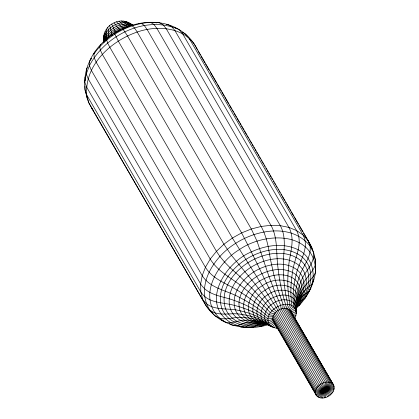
<?xml version="1.0" encoding="UTF-8"?>
<svg xmlns="http://www.w3.org/2000/svg" width="419" height="419" viewBox="0 0 419 419"><rect width="100%" height="100%" fill="white"/><g stroke="black" fill="none" stroke-linecap="round" stroke-linejoin="round"><path stroke-width="0.63" d="M86.806 95.92L86.775 97.192L88.608 102.404L92.149 109.034L206.242 306.001C219.614 325.977 246.597 331.743 268.605 324.557M313.936 279.122C311.149 290.351 304.409 300.753 295.934 308.646M85.088 86.319L84.926 89.902L87.356 98.282M90.682 59.964L91.368 58.178C87.016 65.327 84.868 73.702 84.758 82.051C83.742 89.231 87.272 95.542 88.608 102.404L206.242 306.001L214.879 315.753L219.745 318.288L225.789 322.462L231.131 322.881L237.688 325.589L245.063 327.108L253.039 327.391L258.355 324.296L264.651 322.887M182.223 32.305L185.47 33.997L189.011 38.113L303.11 235.075C310.133 248.807 298.569 261.66 296.107 274.922C293.457 285.287 292.321 296.118 293.593 306.776L289.77 309.966L333.309 384.6L316.319 395.484L315.413 393.142L315.387 391.812L272.696 318.115L273.036 320.682L316.319 395.484C322.667 402.649 337.73 393.441 333.309 384.6L290.618 310.908C284.936 304.833 273.659 310.547 272.696 318.115L267.982 319C257.968 310.746 246.283 304.723 234.095 300.392C222.479 296.076 207.892 295.605 200.654 283.967L86.555 87L84.758 82.051L86.283 73.885L89.446 65.647L89.462 61.509C106.269 22.579 167.396 5.562 194.102 43.749L308.195 240.716C313.045 248.807 316.156 258.183 315.586 267.699C316.115 276.341 312.097 283.841 308.976 291.572C303.738 294.321 299.444 298.684 296.762 303.958M103.661 42.476C102.854 28.366 120.96 17.629 132.933 25.098M295.976 311.422C296.437 304.068 298.166 296.704 302.068 290.362C305.32 283.511 312.616 279.703 315.334 272.675L315.418 259.848L314.02 255.894M324.149 397.861L325.474 382.222L282.788 308.525L283.118 304.618L278.247 290.519L273.984 275.335L270.449 259.481L268.16 246.341L266.264 238.799L263.891 232.011L261.194 226.443L147.1 29.477L144.267 25.507L141.496 23.412L138.972 23.323M103.771 42.298C103.577 33.635 105.436 26.643 114.062 22.846C120.122 19.609 127.601 20.73 132.65 25.329L127.816 22.27M296.034 308.845C302.523 290.288 279.798 285.59 267.992 294.641C255.48 301.334 250.908 321.399 268.527 324.699C256.92 319.053 243.287 319.006 231.131 322.881C199.03 303.607 225.668 262.184 251.442 251.856C265.939 245.12 283.647 242.439 298.401 249.892C310.793 256.166 315.874 271.533 311.726 284.422C304.461 289.414 298.946 296.799 296.432 305.268M105.159 40.905C107.364 37.542 106.667 33.174 106.217 29.393M103.891 39.051L103.938 41.292L103.823 35.615L104.211 33.536M103.755 41.947C106.002 29.566 120.882 20.95 132.755 25.061M296.039 308.934C296.474 300.989 298.15 293.007 301.973 285.91C305.173 278.185 312.49 273.094 315.177 265.222C308.813 230.047 262.142 233.498 239.38 249.609C217.471 262.582 196.825 296.788 219.745 318.288C226.721 320.079 233.624 317.005 240.7 317.508C246.131 317.544 251.557 318.21 256.8 319.65C264.698 320.703 270.197 328.019 278.106 328.339M295.07 317.864C297.254 313.642 295.652 308.813 296.374 304.309C296.008 301.916 294.845 299.721 293.054 298.087C287.565 293.635 279.641 294.573 273.623 297.401C261.168 301.785 253.935 322.022 270.873 325.903M315.35 268.956L315.586 267.699M104.446 41.497L105.164 37.202L105.017 31.441M322.525 398.05L327.103 382.034L284.412 308.342L285.559 304.335C281.442 291.268 278.944 277.734 277.577 264.117C276.179 251.081 277.593 237.201 270.957 225.312L156.863 28.351L153.867 24.402L150.604 22.354C128.266 23.705 106.955 35.709 93.935 53.868L94.16 57.597L96.124 62.122L210.223 259.089C218.247 272.287 232.875 278.63 244.272 288.319C253.6 295.767 262.42 303.869 270.375 312.778L274.288 313.967L316.979 387.664L332.649 392.42M107.144 38.511L106.704 40.009L107.615 43L109.809 47.274L223.908 244.235L231.471 255.401L255.286 284.255L273.796 309.065L276.571 311.495L319.262 385.192L330.366 394.897M103.907 42.314C107.987 31.027 120.866 23.469 132.703 25.365M296.537 305.09C307.949 281.196 278.09 273.686 262.399 285.69C245.178 295.076 241.145 322.227 265.924 323.426C259.445 321.782 252.626 321.284 246.079 322.855C240.574 324.206 234.525 327.847 229.319 323.547M295.955 307.588C305.624 286.423 279.138 279.326 265.222 290.194C250.363 297.946 246.267 322.101 267.39 323.939M276.351 328.276L276.901 327.139M320.964 397.992L328.658 382.091L285.973 308.394L287.895 304.419C284.543 291.341 283.26 277.802 283.359 264.321C283.328 251.405 286.9 237.641 280.306 225.647L166.207 28.681L163.049 24.726L159.325 22.663L152.212 22.532M296.788 304.267C302.345 295.741 301.727 282.38 291.75 277.42C281.395 272.282 268.925 275.273 259.539 281.144C249.63 287.476 240.579 299.658 244.659 311.898C247.718 319.713 256.486 323.175 264.389 322.997M100.77 44.561L99.743 46.624L100.277 49.971L102.346 54.36L216.445 251.327L219.902 256.47L224.511 262.016L229.963 267.579L239.898 276.467L251.547 287.811L262.32 299.376L271.931 310.84L275.325 312.674L318.016 386.37L331.612 393.713M300.344 303.639L299.575 305.189L297.045 305.833L296.113 306.724M87.382 67.611L86.455 69.324L86.283 73.885L88.105 78.693L202.204 275.655C210.558 288.843 227.229 290.33 239.799 297.569C250.064 302.817 259.811 309.175 268.37 316.921L272.952 316.733L315.643 390.424L315.387 391.812L334.242 388.277M93.935 53.868L95.459 51.186M310.882 288.241L304.885 298.564L299.81 301.245L296.731 304.246C304.225 294.793 304.43 278.394 292.493 272.423C280.971 266.704 267.086 270.035 256.638 276.571C245.613 283.616 235.541 297.176 240.077 310.798C243.848 320.341 255.03 323.976 264.536 322.981M275.843 325.437L274.194 327.831L271.412 326.123M319.524 397.699L330.104 382.39L287.413 308.693L290.053 304.864C287.413 291.907 287.261 278.535 288.701 265.421C289.927 252.84 295.489 239.49 288.948 227.423L174.849 30.461L171.549 26.476L167.391 24.323L166.207 24.281M106.117 39.266C111.595 31.65 120.483 26.497 129.864 25.816M296.998 304.094C304.859 294.793 307.556 278.923 297.464 270.155C284.773 260.099 266.421 263.954 253.715 271.983C241.491 279.787 230.33 294.819 235.363 309.919C239.898 321.273 253.668 325.081 264.808 323.054M296.338 305.577C306.425 295.191 311.233 276.079 299.056 265.374C285.051 254.281 264.798 258.533 250.777 267.395C237.29 276.011 224.972 292.593 230.523 309.259C235.855 322.551 252.217 326.181 265.018 323.526L261.372 326.427L259.481 326.364M297.045 305.833C308.562 294.332 314.685 272.785 300.879 260.602C285.496 248.409 263.237 253.086 247.833 262.818C233.011 272.287 219.477 290.508 225.579 308.824C231.964 324.468 251.85 327.967 266.568 323.698M305.247 297.333L306.409 295.882M275.147 323.918L272.271 327.035C260.021 323.002 264.09 308.138 273.345 303.319C280.573 297.448 296.804 298.328 296.196 310.254M295.955 307.64C309.788 295.636 317.932 271.062 302.35 257.151C285.915 244.125 262.147 249.122 245.696 259.518C229.869 269.627 215.413 289.089 221.929 308.646C229.036 325.935 251.222 329.234 267.28 324.128M296.223 311.699L291.524 313.25L291.21 312.014L295.751 309.845C295.091 300.234 297.15 290.587 300.926 281.767C304.236 271.517 314.842 264.117 313.569 252.557L310.091 246.037L308.195 240.716L303.11 235.075L296.626 230.602L288.948 227.423L280.306 225.647L270.957 225.312L261.194 226.443L251.311 228.999L241.611 232.901L232.383 238.034L223.908 244.235L216.445 251.327L210.223 259.089L205.425 267.28L202.204 275.655L200.654 283.967L200.821 291.949L202.707 299.37C211.014 312.155 227.569 307.153 240.077 310.798C250.19 312.983 260.031 316.837 268.495 322.85L273.036 320.682L274.476 322.73L270.653 325.919C257.863 311.17 294.636 292.781 296.264 313.695L292.143 314.47M317.167 396.421L332.461 383.663C326.574 379.509 317.722 384.024 315.643 390.424L333.985 389.66M112.811 34.814L111.391 35.851L111.396 31.729L109.637 25.679M114.225 33.777L115.167 33.085M273.628 321.787L269.38 324.505C261.247 319.016 251.735 315.832 242.051 314.501C231.356 312.045 219.373 317.204 209.877 310.212C194.568 285.92 214.25 256.449 235.567 243.402C257.214 229.35 292.001 223.353 310.091 246.037C311.652 258.104 301.764 266.976 298.951 278.069C295.646 287.706 293.955 297.998 294.866 308.185L290.618 310.908L333.901 385.705L315.727 394.379M116.157 32.452L120.269 30.163L117.697 27.696L114.062 22.846M127.69 26.879C120.274 28.434 113.455 32.399 108.243 37.878L108.647 32.158L107.772 27.455M249.74 327.396L252.777 327.045M293.012 315.889L295.877 315.774M147.305 22.359L149.143 22.422M264.52 322.923C257.779 322.211 250.902 323.672 245.063 327.108L241.019 327.087L239.956 326.495M333.445 391.058L316.183 389.031L273.492 315.334L269.176 314.826C259.597 305.226 248.64 297.071 237.044 290.068C225.993 283.265 212.522 278.97 205.425 267.28L91.326 70.313L89.446 65.647C105.363 34.971 146.137 14.607 179.096 29.597L182.532 33.635L296.626 230.602C303.759 244.445 293.965 258.497 292.493 272.423C290.66 283.391 290.231 294.651 291.975 305.655L288.691 309.222L331.382 382.919L318.246 397.17L317.597 396.044M130.534 25.501L132.278 25.795L134.557 28.021L137.217 32.033L251.311 228.999L257.046 241.182L269.029 276.613L274.733 291.43L280.646 305.257L281.139 308.955L323.829 382.652L325.799 397.437M155.281 22.642L156.507 22.893M125.134 28.209L121.154 26.308L116.487 21.872M127.722 26.544L122.793 24.297L118.959 21.233M132.545 25.423L128.827 24.045L123.736 21.034M130.424 25.753L125.878 23.941L121.4 20.95M133.017 25.208L125.899 21.479M221.248 320.153L225.312 321.834M269.103 324.987L270.26 325.553M189.33 38.909L190.467 39.538L191.048 40.622M122.254 28.832L123.223 29.435L127.512 35.934L241.611 232.901C254.878 258.135 266.678 284.176 279.52 309.604L322.211 383.301L327.417 396.788M174.555 27.287L176.572 28.681M212.328 312.328L211.333 311.636L210.678 310.505M93.421 110.443L92.149 109.034L91.73 107.851M328.952 395.929L320.671 384.155L277.986 310.458L232.383 238.034L118.284 41.067L114.377 33.211M197.967 50.945L200.261 54.905M200.916 56.041L204.854 62.829M205.509 63.966L209.112 70.188M210.097 71.885L216.654 83.208M217.309 84.339L221.242 91.133M221.902 92.264L224.196 96.223M224.851 97.355L228.784 104.148M229.439 105.279L231.738 109.244M232.393 110.375L233.378 112.072M234.032 113.203L236.326 117.168M236.981 118.299L239.275 122.259M239.935 123.39L240.915 125.092M241.574 126.224L243.868 130.183M244.523 131.315L246.817 135.279M247.472 136.411L248.457 138.108M249.111 139.239L249.771 140.37M250.426 141.502L251.41 143.204M252.065 144.335L253.05 146.032M253.705 147.163L254.359 148.295M255.014 149.426L255.999 151.128M256.653 152.259L257.308 153.391M257.968 154.522L258.947 156.219M259.607 157.35L260.587 159.047M261.247 160.184L261.901 161.315M262.556 162.446L263.541 164.143M264.195 165.275L264.85 166.406M265.835 168.108L266.489 169.239M267.144 170.371L268.129 172.068M268.783 173.199L269.443 174.33M270.098 175.461L271.083 177.164M271.737 178.295L272.392 179.426M273.377 181.123L274.031 182.255M274.686 183.386L275.671 185.083M276.325 186.219L276.98 187.351M277.965 189.048L278.619 190.179M279.279 191.31L279.934 192.441M280.919 194.144L281.573 195.275M282.228 196.406L284.522 200.366M285.507 202.063L286.161 203.199M286.816 204.331L289.115 208.29M289.77 209.421L290.755 211.118M291.409 212.255L293.703 216.214M294.358 217.346L298.291 224.139M298.951 225.27L302.555 231.498M303.539 233.194L311.736 247.346L312.522 250.436M333.236 385.255L334.215 386.947L315.413 393.142L272.722 319.446L268.024 320.996C258.041 313.412 246.299 308.41 234.2 305.331C222.662 302.204 208.028 303.487 200.821 291.949L86.728 94.987C84.523 65.003 110.82 40.999 137.217 32.033C157.874 24.726 187.534 27.183 197.344 49.824M274.476 322.73L275.451 324.416M276.105 325.542L276.755 326.663M277.409 327.789L278.384 329.475M279.038 330.601L279.688 331.728M280.342 332.854L281.317 334.54M281.971 335.666L282.621 336.792M283.275 337.918L284.25 339.605M284.904 340.731L287.183 344.669M287.837 345.79L290.116 349.729M290.77 350.855L293.049 354.793M293.703 355.92L300.219 367.17M300.873 368.296L303.152 372.234M303.806 373.36L304.456 374.481M305.435 376.173L306.085 377.294M306.739 378.42L307.714 380.106M308.368 381.232L309.018 382.358M309.672 383.485L310.647 385.171M311.301 386.297L311.951 387.423M312.605 388.549L313.58 390.236M314.234 391.362L314.884 392.483M315.538 393.609L316.513 395.3M111.753 24.129L115.639 32.74M104.179 38.847L103.823 35.615M85.01 77.075L85.088 80.804"/></g></svg>
